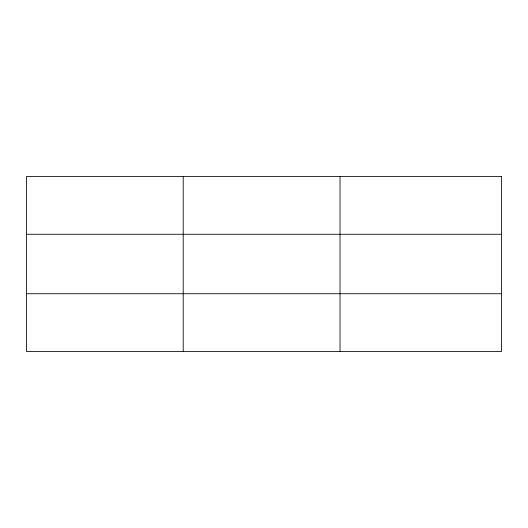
<?xml version="1.0" encoding="UTF-8"?>
<svg xmlns="http://www.w3.org/2000/svg" width="528" height="528" viewBox="0 0 528 528"><rect width="100%" height="100%" fill="white"/><g stroke="black" fill="none" stroke-linecap="round" stroke-linejoin="round"><path stroke-width="0.79" d="M183.216 351.424L183.216 176.576M340.032 351.424L340.032 176.576M26.4 234.274L501.6 234.274M26.4 293.726L501.6 293.726M501.6 176.576L501.6 351.424L26.4 351.424L26.4 176.576L501.6 176.576"/></g></svg>
